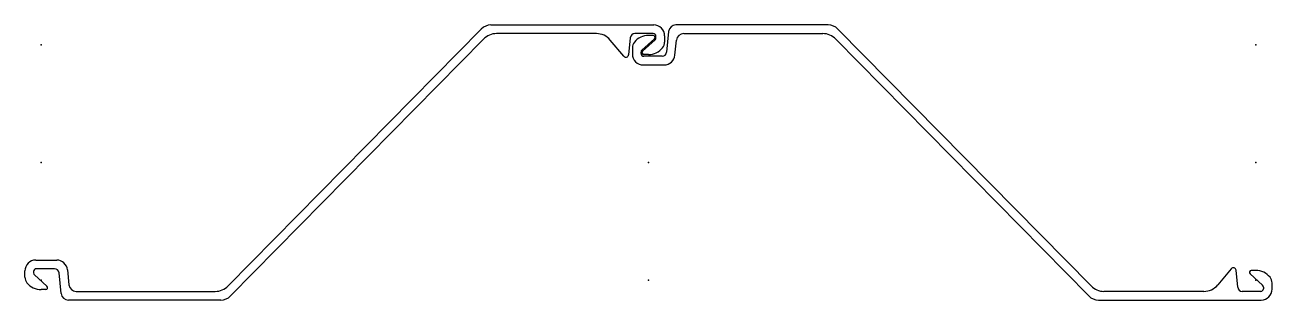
# Model space of a CAD drawing. Extents: x -18 to 1358, y -152 to 152.
import ezdxf

# ---------------------------------------------------------------- set-up
doc = ezdxf.new("R2010")
doc.units = 0
doc.header["$MEASUREMENT"] = 0
doc.layers.get('0').update_dxf_attribs({"color": 5, "linetype": 'CONTINUOUS'})

msp = doc.modelspace()

# ---------------------------------------------------------------- linework, layer by layer
at = {"linetype": 'Continuous'}
for p, q in [((496.27463, 151.5), (675.75, 151.5)), ((868.26538, 151.5), (700.19989, 151.5)), ((206.44434, -136.04306), (485.59424, 147.03229)), ((612.4834, 142), (502.33618, 142)), ((675.25, 142), (654.86462, 142)), ((675.11981, 140), (669.99939, 140)), ((678.25, 137.36598), (678.25, 139)), ((687.75, 139.5), (687.75, 132.67961)), ((692.23962, 144.29604), (689.96027, 121.50248)), ((708.79993, 142), (862.2038, 142)), ((1158.0957, -136.04306), (878.94574, 147.03229)), ((488.09567, 136.04306), (208.94576, -147.03229)), ((642.72534, 117.07224), (627.80475, 134.85521)), ((649.88947, 137.49785), (648.00867, 118.70182)), ((652.25, 126.32039), (652.25, 119.5)), ((676.5448, 136.28687), (662.74298, 123.86378)), ((663.4552, 122.71313), (677.25702, 135.13622)), ((699.19061, 118.30595), (700.8396, 134.79604)), ((876.44434, 136.04306), (1155.59424, -147.03229)), ((661.75, 120), (661.75, 121.63402)), ((684.98505, 117), (664.75, 117)), ((670.00061, 119), (664.88019, 119)), ((664.25, 107.5), (687.25012, 107.5)), ((-5.75, -107.5), (17.25015, -107.5)), ((-17.75, -126.32039), (-17.75, -119.5)), ((-8.25, -120), (-8.25, -121.63402)), ((14.98506, -117), (-5.25, -117)), ((22.2396, -144.29604), (19.96025, -121.50248)), ((29.1906, -118.30595), (30.8396, -134.79604)), ((1312.72534, -117.07224), (1297.80481, -134.85521)), ((1319.88953, -137.49785), (1318.00867, -118.70182)), ((1333.4552, -122.71313), (1347.25708, -135.13622)), ((1340.00061, -119), (1334.88025, -119)), ((6.54478, -136.28687), (-7.25702, -123.86378)), ((1348.25, -137.36598), (1348.25, -139)), ((1357.75, -139.5), (1357.75, -132.67961)), ((5.11979, -140), (-0.00063, -140)), ((38.7999, -142), (192.20381, -142)), ((1282.4834, -142), (1172.33618, -142)), ((1345.25, -142), (1324.86462, -142)), ((198.26537, -151.5), (30.1999, -151.5)), ((1166.27466, -151.5), (1345.75, -151.5))]:
    msp.add_line(p, q, dxfattribs=at)
for centre, radius, start, end in [((496.27463, 136.5), 15, 90, 135.40002), ((675.75, 139.5), 12, 0, 90), ((700.19989, 143.5), 8, 90, 174.28934), ((868.26538, 136.5), 15, 44.60006, 90), ((502.33618, 122), 20, 90, 135.39998), ((612.4834, 122), 20, 39.99796, 90), ((654.86462, 137), 5, 90, 174.28561), ((669.99939, 120), 20, 90, 140.80221), ((675.11981, 137.87), 2.13, 311.99063, 90), ((675.25, 139), 3, 0, 90), ((708.79993, 134), 8, 90, 174.28939), ((862.2038, 122), 20, 44.59996, 90), ((662.25, 126.32039), 10, 140.80504, 180), ((664.75, 121.63402), 3, 131.99046, 180), ((670.00061, 139), 20, 270, 320.80221), ((675.25, 137.36598), 3, 311.99046, 0), ((677.75, 132.67961), 10, 320.80504, 0), ((645.02356, 119.00053), 3, 219.99781, 354.2857), ((664.25, 119.5), 12, 180, 270), ((664.75, 120), 3, 180, 270), ((664.88019, 121.13), 2.13, 131.99049, 270), ((684.98505, 122), 5, 270, 354.28942), ((687.25012, 119.5), 12, 270, 354.28942), ((-5.75, -119.5), 12, 90, 180), ((17.25015, -119.5), 12, 5.7106, 90), ((-5.25, -120), 3, 90, 180), ((-5.25, -121.63402), 3, 180, 228.00946), ((14.98506, -122), 5, 5.71061, 90), ((1315.02356, -119.00053), 3, 5.7143, 140.00219), ((1334.88025, -121.13), 2.13, 90, 228.00829), ((1340.00061, -139), 20, 39.19779, 90), ((-7.75, -126.32039), 10, 180, 219.19496), ((-0.00063, -120), 20, 219.19783, 270), ((5.11979, -137.87), 2.13, 270, 48.00938), ((38.7999, -134), 8, 185.71064, 270), ((192.20381, -122), 20, 270, 315.40001), ((1172.33618, -122), 20, 224.60008, 270), ((1282.4834, -122), 20, 270, 320.00215), ((1324.86462, -137), 5, 185.71446, 270), ((1345.25, -137.36598), 3, 0, 48.00867), ((1347.75, -132.67961), 10, 0, 39.19496), ((30.1999, -143.5), 8, 185.71064, 270), ((198.26537, -136.5), 15, 270, 315.40002), ((1166.27466, -136.5), 15, 224.5999, 270), ((1345.25, -139), 3, 270, 0), ((1345.75, -139.5), 12, 270, 0)]:
    msp.add_arc(centre, radius, start, end, dxfattribs=at)
for p in [(0, 129.5), (0, 129.5), (670, 129.5), (1340, 129.5), (1340, 129.5), (0, 0), (670, 0), (670, 0), (1340, 0), (0, -129.5), (670, -129.5), (670, -129.5), (670, -129.5), (1340, -129.5)]:
    msp.add_point(p, dxfattribs=at)

doc.saveas('drawing.dxf')
